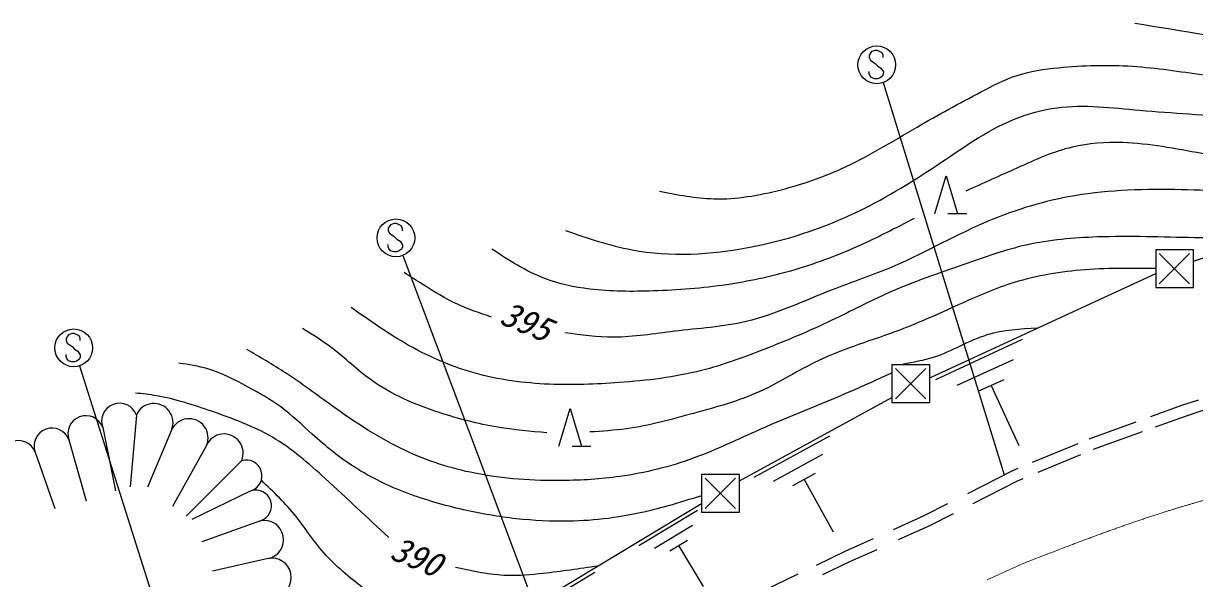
# Model space of a CAD drawing. Units: millimetres, scale not verified. Extents: x 40000 to 680000, y 20000 to 380000.
# Drawn here: x 271006 to 333009, y 296048 to 325447 of the extents above; entities that cross this region are included whole.
import ezdxf
from ezdxf.enums import TextEntityAlignment as Align

# ---------------------------------------------------------------- set-up
doc = ezdxf.new("R2010")
doc.units = ezdxf.units.MM
doc.header["$LTSCALE"] = 1000
doc.linetypes.add('CHAIN', pattern=[18.5, 12, -1.5, 3.5, -1.5])
for name, color, linetype, lineweight in [('M-BGD', 7, 'Continuous', 25), ('M-BMK', 2, 'CHAIN', 13), ('M-STR-STRC', 7, 'Continuous', 25)]:
    doc.layers.add(name, color=color, linetype=linetype, lineweight=lineweight)
doc.styles.add('ＭＳ ゴシック', font='')
doc.styles.get('ＭＳ ゴシック').set_extended_font_data('MS Gothic')

msp = doc.modelspace()

# ---------------------------------------------------------------- linework, layer by layer
at = {"layer": 'M-BGD'}
for p, q in [((319249, 315375), (319849, 317375)), ((319849, 317375), (320449, 315375)), ((319949, 315375), (320949, 315375)), ((332951, 312854), (338872, 314811)), ((330951, 313461), (330951, 311461)), ((332951, 313461), (330951, 313461)), ((331141, 313261), (332741, 311661)), ((332741, 313261), (331141, 311661)), ((332951, 311461), (332951, 313461)), ((318988, 306673), (330951, 312201)), ((330951, 311461), (332951, 311461)), ((319315, 306598), (323895, 308718)), ((320435, 306288), (323415, 307658)), ((316988, 307372), (316988, 305372)), ((318988, 307372), (316988, 307372)), ((317178, 307172), (318778, 305572)), ((318778, 307172), (317178, 305572)), ((318988, 305372), (318988, 307372)), ((321555, 305968), (322935, 306598)), ((323725, 303078), (322245, 306288)), ((299349, 303059), (299949, 305059)), ((299949, 305059), (300549, 303059)), ((308909, 301222), (316988, 305636)), ((316988, 305372), (318988, 305372)), ((330697, 304635), (332326, 305223)), ((332326, 305223), (333243, 305516)), ((276987, 304710), (276651, 300907)), ((330949, 304088), (332520, 304655)), ((332520, 304655), (333525, 304976)), ((275202, 304052), (275886, 300703)), ((278842, 303904), (277570, 300882)), ((327436, 303457), (329920, 304354)), ((327653, 302898), (330245, 303834)), ((273416, 303395), (274330, 300168)), ((309685, 301418), (313695, 303608)), ((324437, 302210), (326843, 303210)), ((271631, 302737), (272671, 299759)), ((280698, 303097), (278896, 299861)), ((300049, 303059), (301049, 303059)), ((310715, 301198), (313325, 302628)), ((324731, 301683), (326988, 302621)), ((282554, 302291), (279630, 299361)), ((306909, 301563), (306909, 299563)), ((308909, 301563), (306909, 301563)), ((307099, 301363), (308699, 299763)), ((308699, 301363), (307099, 299763)), ((308909, 299563), (308909, 301563)), ((311745, 300978), (312945, 301638)), ((321003, 300559), (323391, 301775)), ((323391, 301775), (323667, 301890)), ((323643, 301230), (323926, 301348)), ((313885, 298498), (312345, 301308)), ((321290, 300032), (323643, 301230)), ((283053, 300698), (279916, 299184)), ((297675, 294465), (306909, 300032)), ((303585, 297798), (306685, 299668)), ((306909, 299563), (308909, 299563)), ((318696, 299383), (319949, 300022)), ((318956, 298842), (320254, 299503)), ((283552, 299105), (280460, 298000)), ((304415, 297658), (306425, 298878)), ((317066, 298647), (318696, 299383)), ((317335, 298110), (318956, 298842)), ((305235, 297518), (306165, 298078)), ((307005, 295628), (305705, 297798)), ((314512, 297493), (316015, 298172)), ((283961, 297108), (281018, 296434)), ((312990, 296760), (314512, 297493)), ((314766, 296950), (316198, 297596)), ((298235, 294568), (301255, 296388)), ((313333, 296260), (314766, 296950)), ((309553, 295104), (312027, 296296))]:
    msp.add_line(p, q, dxfattribs=at)
for centre, radius, start, end in [((276094, 304381), 951, 20.21772, 200.21772), ((277915, 304307), 1012, 336.51588, 156.51588), ((274309, 303724), 951, 20.21772, 200.21772), ((279770, 303500), 1012, 336.51588, 156.51588), ((272524, 303066), 951, 20.21772, 200.21772), ((270739, 302409), 951, 20.21772, 200.21772), ((281626, 302694), 1012, 336.51588, 156.51588), ((282803, 301495), 835, 287.39332, 107.39332), ((283302, 299901), 835, 287.39332, 107.39332), ((283757, 298106), 1019, 281.59218, 101.59218), ((284166, 296110), 1019, 281.59218, 101.59218)]:
    msp.add_arc(centre, radius, start, end, dxfattribs=at)
for points, knots in [([(368521, 321048), (367475, 321057), (366429, 321066), (365384, 321135), (364168, 321214), (362955, 321374), (361769, 321657), (360424, 321978), (359115, 322457), (357762, 322703), (356563, 322920), (355330, 322956), (354103, 322921), (352585, 322877), (351076, 322725), (349573, 322790), (348062, 322855), (346557, 323140), (345042, 323269), (343852, 323370), (342656, 323374), (341471, 323487), (340111, 323616), (338766, 323886), (337420, 324140), (334896, 324616), (332368, 325031), (329840, 325447)], [0, 0, 0, 0, 1, 1, 1, 2, 2, 2, 3, 3, 3, 4, 4, 4, 5, 5, 5, 6, 6, 6, 7, 7, 7, 8, 8, 8, 9, 9, 9, 9]), ([(304680, 316563), (305637, 316375), (306593, 316188), (307556, 316160), (308750, 316126), (309953, 316337), (311123, 316639), (312219, 316923), (313285, 317288), (314306, 317752), (315692, 318381), (316994, 319192), (318314, 319957), (319425, 320601), (320549, 321212), (321689, 321817), (322300, 322141), (322916, 322464), (323568, 322680), (324287, 322918), (325049, 323026), (325811, 323102), (327118, 323231), (328424, 323263), (329723, 323178), (330981, 323096), (332232, 322904), (333481, 322718), (334959, 322498), (336434, 322288), (337911, 322066), (339657, 321804), (341406, 321525), (343165, 321414), (344911, 321304), (346668, 321358), (348419, 321299), (349698, 321256), (350973, 321152), (352254, 321146), (353829, 321138), (355414, 321278), (356971, 321107), (357833, 321013), (358687, 320823), (359541, 320647), (360695, 320410), (361851, 320199), (363011, 320014), (364273, 319813), (365540, 319642), (366808, 319477), (367835, 319344), (368863, 319215), (369895, 319151), (371100, 319077), (372311, 319092), (373520, 319113), (375106, 319141), (376689, 319180), (378275, 319228), (379524, 319266), (380774, 319309), (382014, 319439), (383526, 319597), (385021, 319884), (386520, 320168), (388207, 320487), (389897, 320804), (391525, 321318), (392990, 321781), (394405, 322403), (395820, 323025)], [0, 0, 0, 0, 1, 1, 1, 2, 2, 2, 3, 3, 3, 4, 4, 4, 5, 5, 5, 6, 6, 6, 7, 7, 7, 8, 8, 8, 9, 9, 9, 10, 10, 10, 11, 11, 11, 12, 12, 12, 13, 13, 13, 14, 14, 14, 15, 15, 15, 16, 16, 16, 17, 17, 17, 18, 18, 18, 19, 19, 19, 20, 20, 20, 21, 21, 21, 22, 22, 22, 23, 23, 23, 24, 24, 24, 24]), ([(299697, 314482), (300862, 314083), (302028, 313684), (303228, 313459), (305266, 313076), (307404, 313194), (309466, 313591), (311370, 313956), (313209, 314559), (314945, 315373), (316473, 316089), (317921, 316968), (319334, 317914), (320661, 318803), (321957, 319750), (323426, 320356), (324165, 320661), (324947, 320879), (325737, 320983), (327174, 321173), (328637, 320982), (330093, 320851), (331852, 320694), (333601, 320624), (335341, 320422), (336850, 320247), (338353, 319973), (339862, 319762), (342249, 319428), (344654, 319252), (347057, 319069), (349049, 318918), (351039, 318763), (353030, 318607), (355846, 318387), (358663, 318167), (361479, 317947)], [0, 0, 0, 0, 1, 1, 1, 2, 2, 2, 3, 3, 3, 4, 4, 4, 5, 5, 5, 6, 6, 6, 7, 7, 7, 8, 8, 8, 9, 9, 9, 10, 10, 10, 11, 11, 11, 12, 12, 12, 12]), ([(350530, 316315), (348887, 316543), (347243, 316771), (345593, 316941), (344620, 317042), (343646, 317122), (342674, 317221), (340887, 317404), (339108, 317652), (337333, 317919), (336015, 318117), (334699, 318325), (333385, 318560), (331998, 318808), (330613, 319085), (329202, 319134), (328308, 319164), (327403, 319103), (326537, 318897), (325521, 318656), (324559, 318217), (323602, 317784), (322699, 317376), (321801, 316973), (320903, 316570)], [0, 0, 0, 0, 1, 1, 1, 2, 2, 2, 3, 3, 3, 4, 4, 4, 5, 5, 5, 6, 6, 6, 7, 7, 7, 8, 8, 8, 8]), ([(342962, 315751), (341074, 315960), (339185, 316170), (337294, 316338), (335522, 316496), (333747, 316617), (331963, 316647), (330075, 316679), (328176, 316608), (326323, 316261), (324786, 315972), (323281, 315493), (321843, 314870), (320137, 314131), (318527, 313189), (316821, 312475), (315837, 312063), (314822, 311727), (313821, 311336), (312312, 310747), (310837, 310034), (309278, 309665), (308040, 309372), (306748, 309297), (305467, 309143), (304392, 309014), (303325, 308830), (302255, 308830), (301395, 308829), (300533, 308947), (299670, 309065)], [0, 0, 0, 0, 1, 1, 1, 2, 2, 2, 3, 3, 3, 4, 4, 4, 5, 5, 5, 6, 6, 6, 7, 7, 7, 8, 8, 8, 9, 9, 9, 10, 10, 10, 10]), ([(318170, 315119), (317179, 314604), (316187, 314089), (315168, 313635), (314015, 313121), (312826, 312684), (311611, 312336), (310506, 312020), (309381, 311778), (308245, 311610), (306956, 311420), (305654, 311325), (304350, 311280), (303227, 311242), (302103, 311242), (300984, 311379), (300173, 311479), (299365, 311650), (298608, 311940), (297614, 312321), (296708, 312906), (295803, 313492)], [0, 0, 0, 0, 1, 1, 1, 2, 2, 2, 3, 3, 3, 4, 4, 4, 5, 5, 5, 6, 6, 6, 7, 7, 7, 7]), ([(336591, 314057), (335396, 314065), (334202, 314072), (333008, 314095), (331295, 314129), (329583, 314195), (327865, 314138), (326597, 314096), (325326, 313988), (324094, 313710), (322973, 313457), (321885, 313063), (320794, 312681), (319451, 312211), (318104, 311757), (316809, 311181), (315795, 310731), (314812, 310205), (313809, 309724), (312632, 309160), (311427, 308658), (310210, 308182), (309127, 307758), (308033, 307353), (306910, 307067), (305485, 306705), (304011, 306534), (302539, 306425), (301310, 306334), (300083, 306286), (298853, 306339), (297509, 306396), (296163, 306574), (294868, 306939), (293579, 307302), (292341, 307852), (291183, 308524), (290201, 309094), (289278, 309752), (288354, 310410)], [0, 0, 0, 0, 1, 1, 1, 2, 2, 2, 3, 3, 3, 4, 4, 4, 5, 5, 5, 6, 6, 6, 7, 7, 7, 8, 8, 8, 9, 9, 9, 10, 10, 10, 11, 11, 11, 12, 12, 12, 13, 13, 13, 13]), ([(330951, 312467), (329621, 312482), (328292, 312497), (326965, 312381), (325702, 312271), (324441, 312043), (323237, 311653), (322299, 311349), (321395, 310946), (320494, 310539), (319473, 310076), (318456, 309608), (317409, 309210), (315968, 308662), (314468, 308248), (313081, 307582), (312034, 307079), (311050, 306433), (309995, 305953), (308876, 305445), (307677, 305123), (306481, 304796), (305302, 304474), (304127, 304147), (302925, 303982), (302287, 303894), (301641, 303852), (300996, 303811)], [0, 0, 0, 0, 1, 1, 1, 2, 2, 2, 3, 3, 3, 4, 4, 4, 5, 5, 5, 6, 6, 6, 7, 7, 7, 8, 8, 8, 9, 9, 9, 9]), ([(295780, 309900), (295170, 310104), (294559, 310309), (293979, 310579), (293344, 310874), (292746, 311249), (292151, 311623), (291820, 311832), (291489, 312041), (291159, 312250)], [0, 0, 0, 0, 1, 1, 1, 2, 2, 2, 3, 3, 3, 3]), ([(298725, 303768), (297850, 303846), (296974, 303925), (296111, 304068), (295067, 304240), (294040, 304506), (293025, 304839), (291753, 305256), (290501, 305779), (289426, 306553), (288695, 307079), (288045, 307722), (287326, 308267), (286834, 308640), (286308, 308968), (285783, 309296)], [0, 0, 0, 0, 1, 1, 1, 2, 2, 2, 3, 3, 3, 4, 4, 4, 5, 5, 5, 5]), ([(324689, 309307), (323785, 309259), (322882, 309211), (322037, 308953), (321055, 308652), (320151, 308067), (319166, 307753), (318652, 307590), (318116, 307500), (317580, 307410)], [0, 0, 0, 0, 1, 1, 1, 2, 2, 2, 3, 3, 3, 3]), ([(316988, 306939), (316259, 306605), (315530, 306272), (314795, 305953), (313203, 305263), (311582, 304642), (309995, 303939), (308842, 303428), (307708, 302874), (306524, 302439), (305252, 301972), (303924, 301642), (302582, 301454), (301574, 301312), (300558, 301251), (299539, 301239), (297988, 301222), (296432, 301320), (294911, 301625), (293641, 301880), (292396, 302278), (291226, 302825), (289860, 303463), (288596, 304302), (287369, 305182), (286542, 305774), (285732, 306385), (284883, 306939), (284213, 307376), (283520, 307779), (282826, 308182)], [0, 0, 0, 0, 1, 1, 1, 2, 2, 2, 3, 3, 3, 4, 4, 4, 5, 5, 5, 6, 6, 6, 7, 7, 7, 8, 8, 8, 9, 9, 9, 10, 10, 10, 10]), ([(306909, 300437), (306018, 300157), (305128, 299877), (304222, 299656), (303482, 299475), (302731, 299334), (301975, 299237), (301280, 299148), (300580, 299098), (299880, 299085), (298951, 299067), (298022, 299115), (297099, 299218), (296157, 299323), (295223, 299485), (294299, 299694), (293291, 299922), (292296, 300205), (291328, 300570), (290359, 300936), (289417, 301385), (288547, 301942), (287748, 302453), (287009, 303057), (286300, 303694), (285749, 304188), (285217, 304704), (284626, 305139), (284076, 305544), (283476, 305881), (282869, 306210), (282190, 306579), (281502, 306940), (280769, 307153), (280269, 307299), (279748, 307376), (279227, 307453)], [0, 0, 0, 0, 1, 1, 1, 2, 2, 2, 3, 3, 3, 4, 4, 4, 5, 5, 5, 6, 6, 6, 7, 7, 7, 8, 8, 8, 9, 9, 9, 10, 10, 10, 11, 11, 11, 12, 12, 12, 12]), ([(290345, 298220), (289235, 299264), (288126, 300308), (286987, 301340), (286103, 302142), (285201, 302936), (284184, 303535), (283183, 304124), (282071, 304524), (280959, 304909), (280000, 305242), (279041, 305563), (278050, 305729), (277684, 305791), (277314, 305831), (276943, 305871)], [0, 0, 0, 0, 1, 1, 1, 2, 2, 2, 3, 3, 3, 4, 4, 4, 5, 5, 5, 5]), ([(295675, 293616), (294868, 293715), (294061, 293813), (293243, 293914), (292453, 294011), (291654, 294111), (290923, 294390), (290124, 294695), (289408, 295215), (288722, 295758), (287987, 296340), (287287, 296950), (286700, 297662), (286259, 298195), (285883, 298786), (285450, 299327), (284896, 300022), (284249, 300636), (283602, 301251)], [0, 0, 0, 0, 1, 1, 1, 2, 2, 2, 3, 3, 3, 4, 4, 4, 5, 5, 5, 6, 6, 6, 6]), ([(301403, 296712), (300443, 296569), (299483, 296426), (298515, 296317), (297881, 296245), (297244, 296189), (296611, 296211), (295697, 296243), (294792, 296438), (293888, 296634)], [0, 0, 0, 0, 1, 1, 1, 2, 2, 2, 3, 3, 3, 3])]:
    msp.add_open_spline(points, degree=3, knots=knots, dxfattribs=at)
at = {"layer": 'M-BMK'}
msp.add_line((292864, 282832), (323974, 296865), dxfattribs=at)
msp.add_open_spline([(323974, 296865), (326366, 297793), (328758, 298721), (331198, 299502), (333143, 300124), (335119, 300653), (337105, 301137), (339236, 301656), (341380, 302122), (343538, 302508), (345479, 302855), (347431, 303137), (349392, 303352), (351354, 303566), (353325, 303713), (355298, 303774), (356827, 303820), (358357, 303815), (359886, 303774), (362281, 303709), (364672, 303558), (367063, 303406)], degree=3, knots=[0, 0, 0, 0, 1, 1, 1, 2, 2, 2, 3, 3, 3, 4, 4, 4, 5, 5, 5, 6, 6, 6, 7, 7, 7, 7], dxfattribs=at)
at = {"layer": 'M-STR-STRC'}
for p, q in [((315901, 323952), (315777, 323768)), ((315777, 323768), (315779, 323636)), ((316093, 324018), (315901, 323952)), ((316214, 324015), (316093, 324018)), ((316464, 323897), (316214, 324015)), ((316527, 323765), (316464, 323897)), ((316527, 323636), (316527, 323765)), ((315779, 323636), (315843, 323507)), ((315843, 323507), (316098, 323325)), ((316098, 323325), (316227, 323194)), ((316227, 323194), (316406, 323078)), ((316406, 323078), (316533, 322878)), ((315779, 322788), (315777, 322909)), ((315819, 322685), (315779, 322788)), ((315903, 322575), (315819, 322685)), ((316090, 322514), (315903, 322575)), ((316224, 322514), (316090, 322514)), ((316325, 322543), (316224, 322514)), ((316467, 322635), (316325, 322543)), ((316527, 322767), (316467, 322635)), ((316533, 322878), (316527, 322767)), ((316530, 322317), (322920, 301536)), ((290442, 314787), (290318, 314603)), ((290318, 314603), (290321, 314471)), ((290321, 314471), (290384, 314342)), ((290634, 314853), (290442, 314787)), ((290755, 314850), (290634, 314853)), ((291006, 314732), (290755, 314850)), ((291069, 314600), (291006, 314732)), ((291069, 314471), (291069, 314600)), ((290321, 313623), (290318, 313744)), ((290384, 314342), (290640, 314160)), ((290640, 314160), (290769, 314029)), ((290769, 314029), (290948, 313913)), ((290948, 313913), (291074, 313713)), ((290360, 313521), (290321, 313623)), ((290445, 313410), (290360, 313521)), ((290632, 313349), (290445, 313410)), ((290766, 313349), (290632, 313349)), ((290866, 313378), (290766, 313349)), ((291008, 313470), (290866, 313378)), ((291069, 313602), (291008, 313470)), ((291074, 313713), (291069, 313602)), ((291101, 313163), (299631, 290472)), ((273385, 308963), (273261, 308779)), ((273261, 308779), (273264, 308647)), ((273577, 309029), (273385, 308963)), ((273698, 309027), (273577, 309029)), ((273949, 308908), (273698, 309027)), ((274012, 308777), (273949, 308908)), ((274012, 308647), (274012, 308777)), ((273264, 308647), (273327, 308518)), ((273327, 308518), (273583, 308337)), ((273583, 308337), (273712, 308205)), ((273712, 308205), (273891, 308089)), ((273264, 307800), (273261, 307921)), ((273303, 307697), (273264, 307800)), ((273388, 307586), (273303, 307697)), ((273575, 307526), (273388, 307586)), ((273809, 307555), (273709, 307526)), ((273951, 307647), (273809, 307555)), ((273891, 308089), (274017, 307889)), ((274012, 307778), (273951, 307647)), ((274017, 307889), (274012, 307778)), ((273709, 307526), (273575, 307526)), ((273980, 307316), (281608, 283195))]:
    msp.add_line(p, q, dxfattribs=at)
for centre in [(316184, 323255), (290726, 314090), (273669, 308267)]:
    msp.add_circle(centre, 1000, dxfattribs=at)

# ---------------------------------------------------------------- texts
at = {"layer": 'M-BGD', "style": 'ＭＳ ゴシック', "oblique": 15}
for s, p in [('395', (296383, 310189)), ('390', (290577, 297736))]:
    msp.add_text(s, height=1320, rotation=337.38, dxfattribs=at).set_placement(p, align=Align.MIDDLE_LEFT)

doc.saveas('drawing.dxf')
